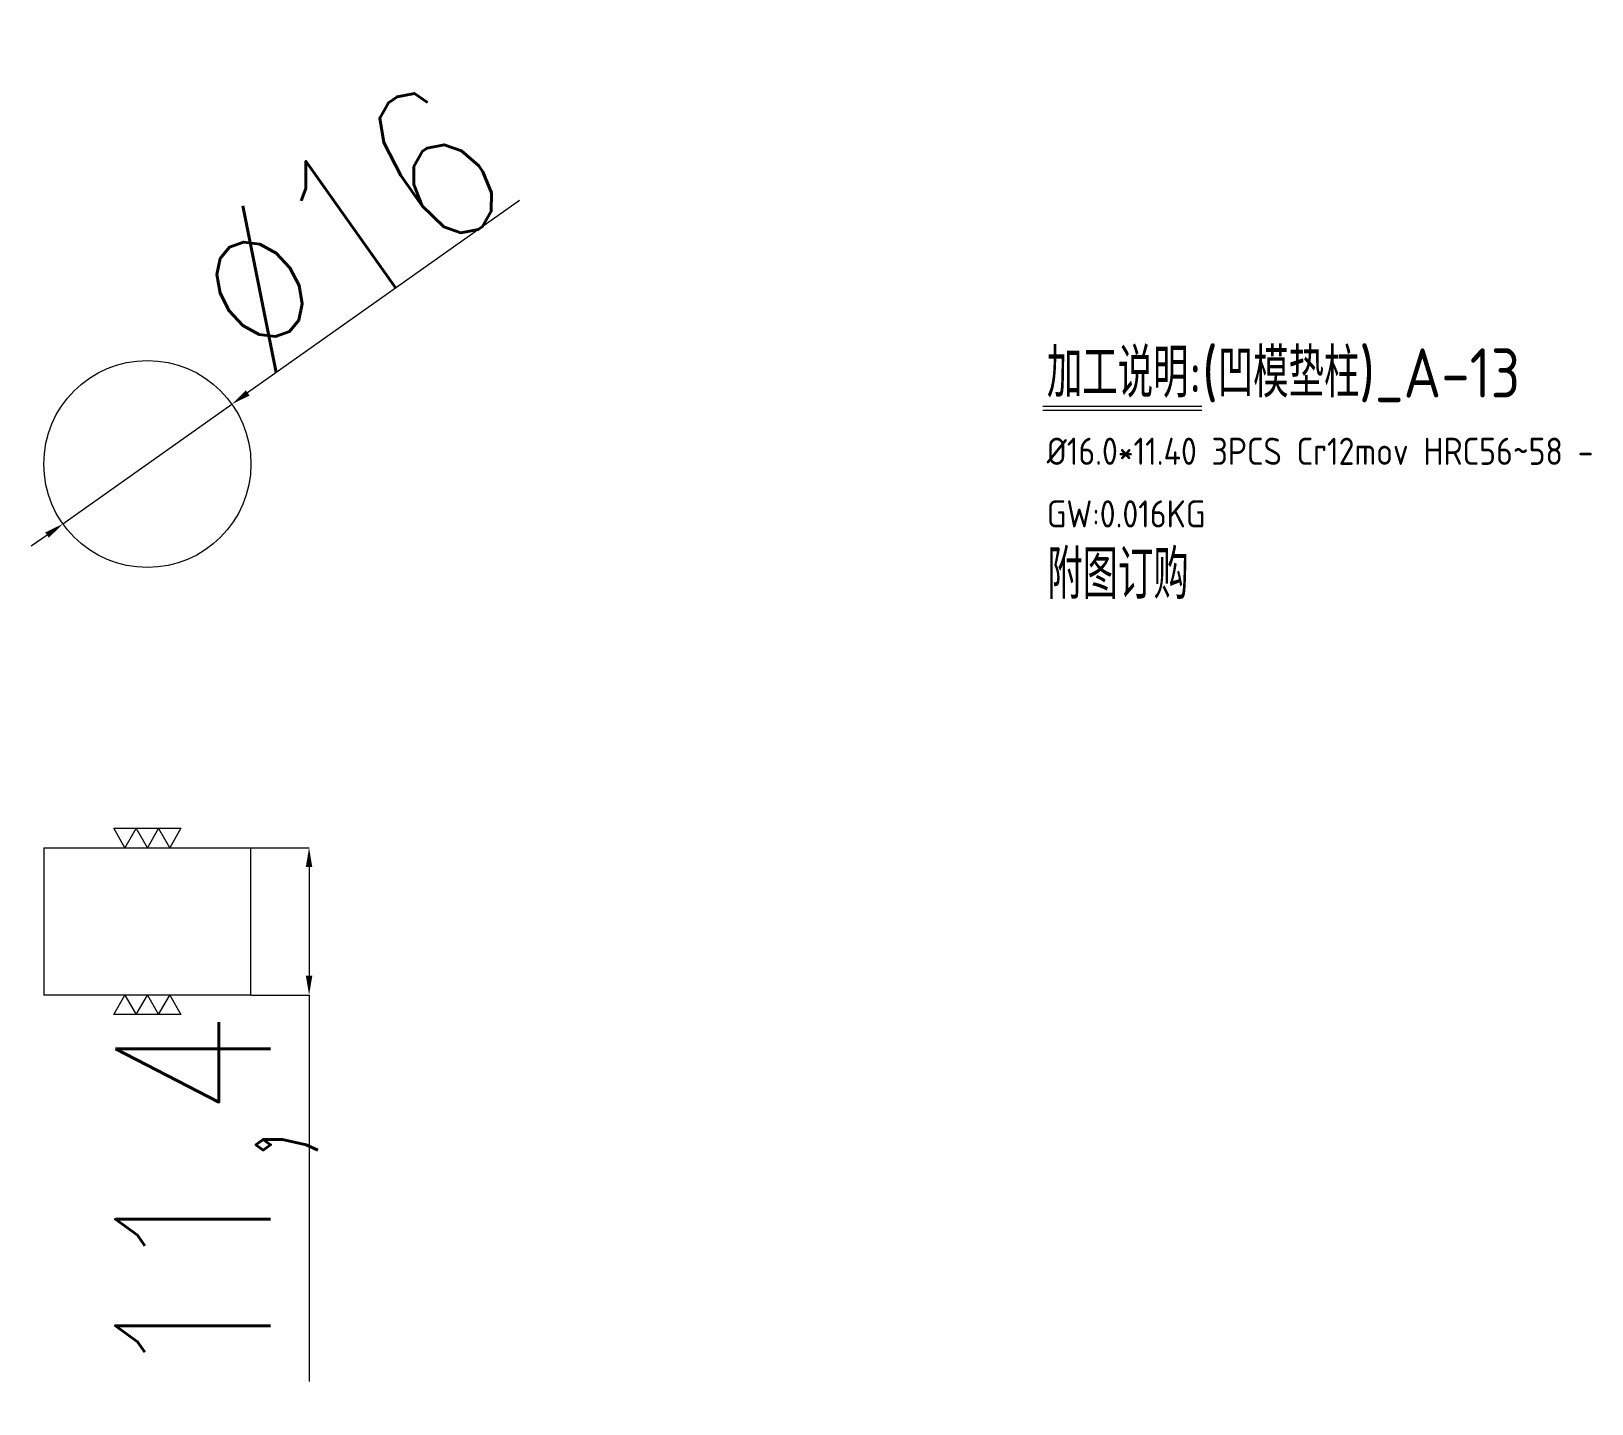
# Model space of a CAD drawing. Header units: millimetres. Extents: x -8111 to -7990, y 64698 to 64804.
import ezdxf

# ---------------------------------------------------------------- set-up
doc = ezdxf.new("R2010")
doc.units = ezdxf.units.MM
doc.linetypes.add('$TD_AUDIT_GENERATED_(21EAF7)', pattern=[0])
doc.layers.add('DIM', color=4, linetype='Continuous', lineweight=20)
doc.layers.add('PPS2', color=1, linetype='$TD_AUDIT_GENERATED_(21EAF7)', lineweight=25)
doc.layers.add('PH2_P', color=2, linetype='Continuous')
doc.styles.add('gbenor', font='gbenor.shx', dxfattribs={"bigfont": 'gbcbig.shx'})
doc.styles.add('TXT', font='txt.shx', dxfattribs={"width": 0.8, "bigfont": 'ctxt.shx'})
doc.dimstyles.new('零件', dxfattribs={"dimscale": 1.5, "dimtxt": 8, "dimasz": 1, "dimexe": 0, "dimexo": 0, "dimgap": 0, "dimtad": 1, "dimtxsty": 'TXT', "dimcen": 0, "dimclrd": 252, "dimclre": 252, "dimclrt": 4, "dimazin": 3, "dimtp": 0.001, "dimtm": 0.001, "dimtfac": 1, "dimtmove": 0, "dimatfit": 3, "dimlwd": 5, "dimlwe": 5})

# ---------------------------------------------------------------- blocks, each defined once
blk = doc.blocks.new('*D1107')
at = {"layer": 'Defpoints', "color": 0}
for p in [(-8093.83, 64740.61), (-8093.83, 64729.21), (-8089.33, 64729.21)]:
    blk.add_point(p, dxfattribs=at)
at = {"layer": 'PH2_P', "color": 252, "linetype": 'Continuous', "lineweight": 5}
for p, q in [((-8093.83, 64740.61), (-8089.33, 64740.61)), ((-8089.33, 64739.11), (-8089.33, 64730.71)), ((-8093.83, 64729.21), (-8089.33, 64729.21)), ((-8089.33, 64729.21), (-8089.33, 64699.36))]:
    blk.add_line(p, q, dxfattribs=at)
at = {"layer": 'PH2_P', "color": 252}
for points in [[(-8089.08, 64739.11), (-8089.58, 64739.11), (-8089.33, 64740.61)], [(-8089.58, 64730.71), (-8089.08, 64730.71), (-8089.33, 64729.21)]]:
    blk.add_solid(points, dxfattribs=at)
at = {"layer": 'PH2_P', "color": 4, "lineweight": 5, "insert": (-8096.47, 64713.54), "char_height": 12, "attachment_point": 5, "rotation": 90, "style": 'TXT'}
blk.add_mtext('11,4', dxfattribs=at)
blk = doc.blocks.new('*D1108')
at = {"layer": 'Defpoints', "color": 0}
for p in [(-8095.3, 64774.88), (-8108.36, 64765.63)]:
    blk.add_point(p, dxfattribs=at)
at = {"layer": 'PH2_P', "color": 252, "linetype": 'Continuous', "lineweight": 5}
for p, q in [((-8073.08, 64790.63), (-8094.08, 64775.75)), ((-8108.36, 64765.63), (-8095.3, 64774.88)), ((-8109.58, 64764.77), (-8110.8, 64763.9))]:
    blk.add_line(p, q, dxfattribs=at)
at = {"layer": 'PH2_P', "color": 252}
for points in [[(-8094.22, 64775.96), (-8093.93, 64775.55), (-8095.3, 64774.88)], [(-8109.44, 64764.56), (-8109.72, 64764.97), (-8108.36, 64765.63)]]:
    blk.add_solid(points, dxfattribs=at)
at = {"layer": 'PH2_P', "color": 4, "lineweight": 5, "insert": (-8086.44, 64788.52), "char_height": 12, "attachment_point": 5, "rotation": 35.3183, "style": 'TXT'}
blk.add_mtext('%%c16', dxfattribs=at)

msp = doc.modelspace()

# ---------------------------------------------------------------- linework, layer by layer
at = {"layer": 'DIM', "color": 8, "linetype": 'Continuous', "lineweight": 5}
for p, q in [((-8032.635, 64774.74), (-8020.323, 64774.74)), ((-8032.635, 64774.42), (-8020.323, 64774.42))]:
    msp.add_line(p, q, dxfattribs=at)
at = {"layer": 'PH2_P', "color": 2, "linetype": 'Continuous', "lineweight": 5}
for points in [[(-8099.23, 64742.108), (-8100.096, 64740.608), (-8100.962, 64742.108), (-8101.828, 64740.608), (-8102.694, 64742.108), (-8103.56, 64740.608), (-8104.426, 64742.108), (-8099.23, 64742.108)], [(-8104.426, 64727.708), (-8103.56, 64729.208), (-8102.694, 64727.708), (-8101.828, 64729.208), (-8100.962, 64727.708), (-8100.096, 64729.208), (-8099.23, 64727.708), (-8104.426, 64727.708)]]:
    msp.add_lwpolyline(points, close=True, dxfattribs=at)
at = {"layer": 'PPS2', "color": 11, "linetype": 'Continuous', "lineweight": 5}
for p, q in [((-8109.828, 64740.608), (-8109.828, 64729.208)), ((-8109.828, 64740.608), (-8093.828, 64740.608)), ((-8093.828, 64729.208), (-8093.828, 64740.608)), ((-8093.828, 64729.208), (-8109.828, 64729.208))]:
    msp.add_line(p, q, dxfattribs=at)
at = {"layer": 'PPS2', "color": 42, "linetype": 'Continuous', "lineweight": 5}
msp.add_circle((-8101.828, 64770.26), 8, dxfattribs=at)

# ---------------------------------------------------------------- texts
at = {"layer": 'DIM', "color": 4, "lineweight": 5, "style": 'gbenor'}
for s, height, p in [('加工说明:(凹模垫柱)_A-13', 3.8, (-8032.31, 64775.399)), ('%%C16.0*11.40 3PCS Cr12mov HRC56~58 -', 2.1, (-8032.32, 64770.194)), ('GW:0.016KG', 2.1, (-8032.32, 64765.354))]:
    msp.add_text(s, height=height, dxfattribs=at).set_placement(p)
at = {"layer": 'DIM', "color": 21, "lineweight": 5, "style": 'gbenor'}
msp.add_text('附图订购', height=3.8, dxfattribs=at).set_placement((-8032.283, 64759.832))

# ---------------------------------------------------------------- dimensions: what is measured, and where the dimension line sits
at = {"layer": 'PH2_P', "color": 2, "linetype": 'Continuous', "lineweight": 5}
dim = msp.add_diameter_dim_2p(p1=(-8108.356, 64765.635), p2=(-8095.301, 64774.885), dimstyle='零件', dxfattribs=at)
dim.commit()
dim.dimension.update_dxf_attribs({"geometry": '*D1108', "text_midpoint": (-8086.437, 64788.518)})
dim = msp.add_linear_dim(base=(-8089.328, 64729.208), p1=(-8093.828, 64740.608), p2=(-8093.828, 64729.208), angle=90, dimstyle='零件', dxfattribs=at)
dim.commit()
dim.dimension.update_dxf_attribs({"geometry": '*D1107', "text_midpoint": (-8096.471, 64713.536)})

doc.saveas('drawing.dxf')
